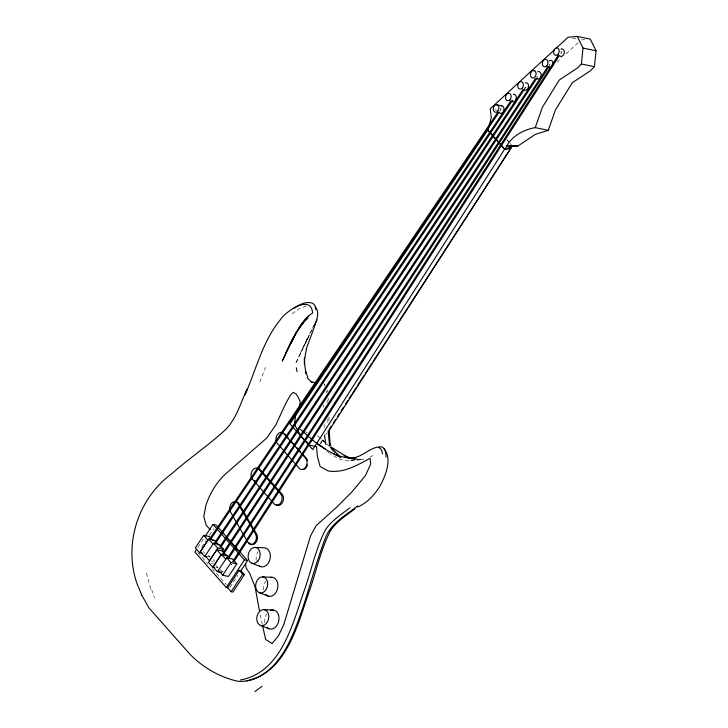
<?xml version="1.0" encoding="UTF-8"?>
<svg xmlns="http://www.w3.org/2000/svg" width="728" height="728" viewBox="0 0 728 728"><rect width="100%" height="100%" fill="white"/><g stroke="black" fill="none" stroke-linecap="round" stroke-linejoin="round"><path stroke-width="0.55" stroke-dasharray="3.64 2.73" d="M499.89 111.075L501.164 109.191L500.509 108.618M561.525 52.161C559.231 50.505 563.581 53.453 560.287 54.072M259.796 382.073L265.574 367.349M310.801 332.387L313.222 326.772M314.032 324.897L295.459 363.818L309.646 334.707M307.143 339.221L299.981 353.699M320.475 443.953L322.932 440.14M320.174 443.352L323.25 438.593M325.725 434.752L326.945 432.887M203.33 539.13L197.288 548.339L199.172 548.748M201.629 547.147L205.851 540.704M209.473 535.18L213.704 528.737M230.039 587.259L237.892 575.293M501.146 109.218L500.491 108.963M556.838 62.28L561.861 57.667M566.047 53.827L578.605 42.288M292.01 313.741L299.454 308.645L306.351 305.988M370.17 457.029L373.027 455.555M581.117 39.976L585.194 39.594M351.688 459.523L359.568 459.423L349.577 460.742L352.98 460.342C344.553 462.58 336.5 457.994 329.766 453.426M353.917 459.832L363.691 459.25L357.211 460.132L359.514 459.859L357.293 459.468M572.426 38.165L576.767 39.075M494.576 109.701L498.917 110.601M207.152 556.31L210.046 556.911M211.448 561.161L213.377 561.561M211.393 563.044L213.322 563.445M216.043 567.494L217.972 567.895M221.312 571.007L223.232 571.407M536.873 76.54L537.601 77.132L536.927 76.904M231.167 564.327L231.813 564.901L231.149 564.673M305.46 431.677L307.225 432.969M327.127 451.442L328.883 452.761M326.099 442.979L320.984 438.793M325.998 442.915L320.966 438.838M320.165 438.092L317.708 436.008L320.156 438.129M325.853 443.27L322.031 439.694L324.333 441.732M322.031 439.694L323.651 441.15M326.617 443.989L328.91 446.127M323.714 383.674L324.979 384.885M507.58 140.395L509.573 142.351M506.643 139.439L509.482 142.643M510.192 143.443L511.602 145.045M213.158 559.541L214.587 561.151M208.354 555.327L209.782 556.938M220.375 569.715L222.513 572.135M215.725 565.265L217.863 567.694M203.239 551.578L204.677 553.189M198.007 552.67L207.735 563.663M212.221 568.741L226.444 584.802M151.67 589.735L154.482 597.715M324.37 384.248L324.997 386.086M150.742 588.879L146.219 572.199M260.187 614.832L262.317 624.469M327.127 389.944L327.363 391.964M326.18 390.936L326.435 393.02M328.091 398.043L328.21 400.309M327.109 400.364L327.227 402.466M323.587 404.95L323.714 407.216M328.901 416.862L329.011 421.194M327.827 418.855L327.928 423.35M324.16 424.524L324.233 427.791M256.247 560.505A9.655 7.016 -78.2 0 1 258.14 551.606M263.773 589.971A9.655 7.016 -78.2 0 1 265.665 581.071M264.892 622.686A9.655 7.016 -78.2 0 1 266.785 613.786M549.076 64.656L549.968 65.211L549.094 64.628M307.407 338.192L303.685 346.401L309.282 335.053L307.407 338.192"/><path stroke-width="1.09" d="M304.313 363.909L304.486 358.194L304.795 365.747L306.115 373.428L305.387 371.38L307.798 377.049M304.486 358.194L304.422 360.278L306.615 347.866L314.496 326.736M373.1 361.452L511.566 147.165L511.602 145.809M554.69 49.568L490.226 108.79L491.264 117.699L487.969 130.348L504.941 149.522C510.119 137.046 522.349 129.921 535.244 127.627L542.396 107.189L559.304 79.98L577.477 67.986L581.372 63.964L583.037 48.075L577.259 36.4L568.077 37.255L556.356 48.03M517.863 146.037L507.052 145.828L517.863 146.037L535.308 134.398L548.275 130.348L555.437 109.91L572.335 82.701L590.517 70.707L594.403 66.685L596.077 50.796L590.29 39.121L577.259 36.4M299.672 405.796L300.236 401.983L298.826 398.371L296.323 394.203L293.266 392.301L290.172 395.513L285.476 404.04L275.866 424.879L266.839 437.947L227.227 472.49A63.909 46.428 -78.2 0 0 205.888 505.341L203.794 516.616L206.17 525.188L210.31 529.693M314.906 324.269C317.208 319.237 319.765 311.611 315.115 307.079M314.141 326.517L317.071 319.92M299.536 406.752L295.714 414.387L294.412 424.451L301.265 436.481L310.083 445.354L316.571 446.628L317.317 455.965L320.12 466.539L328.201 470.961C343.661 473.428 357.184 465.219 370.051 458.303L370.725 463.964L365.483 475.566L352.07 491.728L336.463 507.37L316.198 525.58L310.565 535.799L283.738 624.742L278.46 635.799L272.072 643.57L265.629 639.457L262.553 625.534M293.976 336.473L282.282 361.07C289.271 345.918 295.404 329.493 308.017 318.027M296.524 332.396L290.508 343.652C296.487 332.596 301.72 320.093 312.603 312.94C310.929 293.566 284.885 311.975 280.025 320.147C262.389 341.641 256.22 369.97 244.881 394.858L247.165 389.243C240.386 402.939 236.6 418.746 225.407 429.757C208.345 445.563 188.88 458.494 171.499 473.946C137.31 499.026 122.623 546.555 137.983 586.222M285.876 352.625L294.649 335.526L302.502 322.495M314.05 326.608L315.133 324.679M504.677 149.103L312.712 449.576L289.999 423.914L487.815 130.048L504.677 149.103L509.363 148.894L511.566 147.165M232.769 561.479L558.167 55.437M233.661 562.025L559.059 55.992M328.455 431.549L510.81 148.212M329.429 429.019L331.249 426.217M333.133 423.296L335.553 419.546M337.455 416.607L339.303 413.741M341.095 410.974L343.616 407.052M345.409 404.313L347.939 400.373M349.094 398.598L351.642 394.64M352.789 392.883L355.956 387.951M357.093 386.213L363.982 375.539M365.101 373.837L371.999 363.117M227.9 557.63L547.838 66.567M228.792 558.185L549.349 66.157M196.687 549.258L194.877 552.024L226.308 587.532L227.673 587.815L231.131 591.718L232.896 592.091L244.371 574.592L240.913 570.688L239.148 570.315L227.673 587.815M205.141 536.372L212.986 524.406L216.116 525.061L247.547 560.569L240.304 571.616M226.308 587.532L244.417 559.914L247.547 560.569M231.131 591.718L242.606 574.219L244.371 574.592M212.967 540.576L209.391 536.536L203.603 535.335L195.313 547.947L199.599 552.789L202.493 553.398M199.599 552.789L207.889 540.176L203.603 535.335M218.791 545.135L214.496 540.285L208.709 539.075L200.418 551.697L204.714 556.538L206.643 556.947M204.714 556.538L213.513 543.288L219.301 544.499L223.596 549.349L222.404 551.151M223.596 549.349L217.809 548.139L209.518 560.751L205.223 555.91M224.943 555.482L226.872 555.883L222.577 551.032L216.789 549.831L208.499 562.444L212.794 567.294L214.724 567.694M212.794 567.294L221.084 554.681L223.014 555.082M230.094 558.713L227.227 555.482L221.439 554.272L213.149 566.885L217.445 571.735L221.303 572.545M222.722 553.435L535.453 78.478M223.623 553.981L536.973 78.078M217.445 571.735L226.708 557.794L232.487 558.995L236.782 563.845L228.492 576.458L222.704 575.256L218.418 570.406M222.704 575.256L230.994 562.644L236.782 563.845M298.889 328.446L298.043 329.72L303.612 322.276M219.792 546.81L522.932 89.608M220.693 547.365L524.961 88.461M214.696 542.697L511.02 100.637M215.588 543.243L512.548 100.246M209.773 538.793L497.725 112.403M210.665 539.348L499.253 112.012M525.589 87.515L525.079 87.406M303.376 321.867L308.326 316.116M357.548 505.933C345.873 515.278 331.349 522.959 325.525 537.546C312.949 570.251 305.824 604.877 291.664 637.009C282.2 658.494 263.882 683.574 237.528 681.226C219.528 677.104 202.703 667.376 189.844 654.117L148.994 607.971L141.278 594.339M254.9 691.6L262.08 686.304M349.986 507.78C341.114 514.596 331.094 520.748 325.098 530.466C315.925 548.703 311.648 568.905 305.087 588.151C292.929 622.04 282.4 672.126 240.522 679.952M354.918 508.808C346.055 515.624 336.036 521.776 330.039 531.495C320.866 549.731 316.58 569.942 310.028 589.18C297.916 622.877 287.633 672.172 246.464 680.817M293.957 308.244C299.19 304.823 305.787 301.055 312.212 303.112A8.963 6.507 -78.2 0 1 315.624 307.398L315.97 309.609M357.575 507.043C367.03 503.03 374.001 495.368 379.561 486.805C385.431 476.067 392.792 458.886 383.811 448.484M504.941 149.522L512.312 145.846M314.541 382.882L316.671 382.455M350.459 457.967C362.389 458.385 370.252 445.718 382.1 446.91C385.84 448.739 385.94 453.517 386.031 457.139M356.347 458.267C334.207 459.596 316.034 443.343 300.564 429.511M255.246 547.42L264.564 547.82A9.655 7.016 -78.2 0 1 269.861 559.759A9.655 7.016 -78.2 0 1 259.323 565.965M262.781 576.885L272.09 577.295M263.9 609.6L273.209 610M315.979 382.701L311.466 381.791M583.037 48.075L596.077 50.796M581.372 63.964L594.403 66.685M496.605 104.759L501.729 105.833M535.244 127.627L548.275 130.348M251.879 563.263L260.56 566.611M259.405 592.729L268.095 596.086M260.524 625.443L269.214 628.792M344.098 455.755L349.986 458.203M331.104 446.992L345.809 456.201L350.659 458.276M345.809 456.201L349.668 458.24M333.051 453.544L340.768 457.621M325.279 448.912L316.553 442.952M378.869 447.456L380.598 448.666L381.845 450.796L382.573 453.835M312.03 382.673L307.234 377.859M318.154 444.444L319.938 445.827M330.949 447.702L338.82 455.319M330.867 447.62L333.379 449.886M331.759 448.994L335.235 452.57M227.864 539.284L229.402 540.877M284.684 433.979L288.434 438.183M291.437 441.55L294.44 444.926M296.687 447.447L300.436 451.66M303.44 455.027L306.442 458.394M212.986 524.406L244.417 559.914M239.148 570.315L242.606 574.219M226.708 557.794L230.994 562.644M213.513 543.288L217.809 548.139M208.709 539.075L213.004 543.925M221.439 554.272L225.735 559.122M216.789 549.831L221.084 554.681M254.654 480.444L256.147 482.145M311.12 381.618L311.939 382.564M231.704 543.252L233.806 545.927M235.918 548.612L237.319 550.395M138.502 586.986L141.723 595.049M330.767 445.682L329.902 441.541L329.202 429.866M325.835 444.653L324.488 435.098M329.62 446.255L328.11 431.113M296.287 367.795L297.06 371.535M259.577 611.502L255.109 587.041L249.759 573.418L245.991 567.813L245.709 564.127M560.933 49.095A3.804 2.766 -78.2 0 1 564.218 53.235A3.804 2.766 -78.2 0 1 559.541 55.656M549.167 60.925A3.804 2.766 -78.2 0 1 552.689 61.853A3.804 2.766 -78.2 0 1 552.006 66.812A3.804 2.766 -78.2 0 1 548.293 67.176M536.4 78.305A3.804 2.766 -78.2 0 0 539.958 78.114A3.804 2.766 -78.2 0 0 540.968 73.392L539.43 71.653A3.804 2.766 -78.2 0 0 537.801 71.744M525.134 82.901A3.804 2.766 -78.2 0 1 528.473 86.678A3.804 2.766 -78.2 0 1 524.169 89.853M513.449 94.376A3.804 2.766 -78.2 0 1 516.179 98.69A3.804 2.766 -78.2 0 1 511.939 101.501M501.173 105.86A3.804 2.766 -78.2 0 1 503.812 110.538A3.804 2.766 -78.2 0 1 499.226 112.594M270.698 577.368A9.655 7.016 -78.2 0 1 277.386 589.234A9.655 7.016 -78.2 0 1 265.756 594.457M270.425 610.519A9.655 7.016 -78.2 0 1 278.733 621.03A9.655 7.016 -78.2 0 1 266.885 627.172M248.976 542.578A6.325 4.596 -78.2 0 0 255.492 543.006A6.325 4.596 -78.2 0 0 256.666 534.161L238.638 503.084A6.325 4.596 -78.2 0 0 236.218 501.856M233.515 502.748A6.325 4.596 -78.2 0 1 234.389 502.22M276.258 504.841A6.325 4.596 -78.2 0 0 282.464 502.466A6.325 4.596 -78.2 0 0 282.1 494.203L259.596 468.95A6.325 4.596 -78.2 0 0 256.984 468.386M307.034 459.222A6.325 4.596 -78.2 0 1 307.471 460.214M307.507 464.964A6.325 4.596 -78.2 0 1 307.079 466.12M306.506 467.167A6.325 4.596 -78.2 0 1 304.122 469.305M534.798 70.843L534.307 70.589A3.804 2.766 -78.2 0 0 530.457 74.265A3.804 2.766 -78.2 0 0 533.651 77.869A3.804 2.766 -78.2 0 0 535.844 72.327L534.798 70.843M305.687 458.24L283.183 432.978A6.325 4.596 -78.2 0 0 277.277 434.844A6.325 4.596 -78.2 0 0 276.749 442.779L299.135 468.231A6.325 4.596 -78.2 0 0 305.751 467.012A6.325 4.596 -78.2 0 0 305.687 458.24M280.726 493.921L258.222 468.659A6.325 4.596 -78.2 0 0 252.316 470.525A6.325 4.596 -78.2 0 0 251.788 478.46L274.174 503.913A6.325 4.596 -78.2 0 0 280.79 502.693A6.325 4.596 -78.2 0 0 280.726 493.921M255.564 533.933L237.537 502.857A6.325 4.596 -78.2 0 0 231.622 503.248A6.325 4.596 -78.2 0 0 230.002 511.111L247.884 542.351A6.325 4.596 -78.2 0 0 254.4 542.779A6.325 4.596 -78.2 0 0 255.564 533.933M558.13 54.227A3.804 2.766 -78.2 0 0 557.448 47.939A3.804 2.766 -78.2 0 0 553.608 52.589A3.804 2.766 -78.2 0 0 558.13 54.227M546.883 65.748A3.804 2.766 -78.2 0 0 546.2 59.459A3.804 2.766 -78.2 0 0 542.36 64.11A3.804 2.766 -78.2 0 0 546.883 65.748M522.322 88.033A3.804 2.766 -78.2 0 0 521.639 81.745A3.804 2.766 -78.2 0 0 517.799 86.395A3.804 2.766 -78.2 0 0 522.322 88.033M510.091 99.681A3.804 2.766 -78.2 0 0 509.409 93.393A3.804 2.766 -78.2 0 0 505.569 98.043A3.804 2.766 -78.2 0 0 510.091 99.681M497.815 111.166A3.804 2.766 -78.2 0 0 497.133 104.877A3.804 2.766 -78.2 0 0 493.293 109.528A3.804 2.766 -78.2 0 0 497.815 111.166M257.839 561.115A8.135 5.915 -78.2 0 0 256.383 547.665A8.135 5.915 -78.2 0 0 248.166 557.602A8.135 5.915 -78.2 0 0 257.839 561.115M265.365 590.581A8.135 5.915 -78.2 0 0 263.909 577.131A8.135 5.915 -78.2 0 0 255.701 587.077A8.135 5.915 -78.2 0 0 265.365 590.581M266.484 623.295A8.135 5.915 -78.2 0 0 265.028 609.846A8.135 5.915 -78.2 0 0 256.82 619.792A8.135 5.915 -78.2 0 0 266.484 623.295"/></g></svg>
